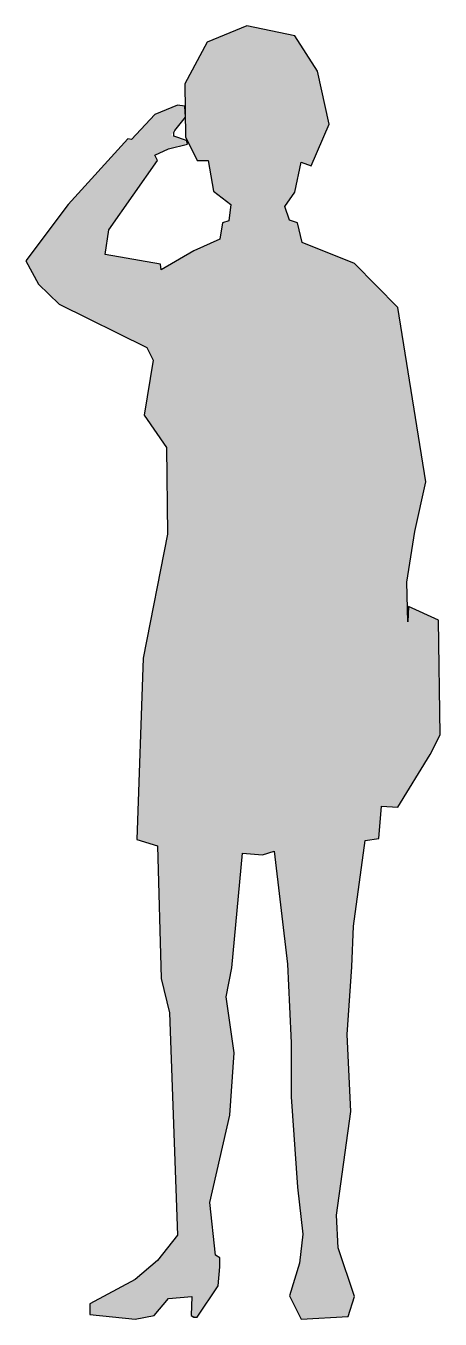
# Model space of a CAD drawing. Extents: x 5121 to 5671, y -4479 to -2764.
import ezdxf

# ---------------------------------------------------------------- set-up
doc = ezdxf.new("R2010")
doc.units = 0
doc.layers.get('0').update_dxf_attribs({"linetype": 'CONTINUOUS'})

# ---------------------------------------------------------------- blocks, each defined once
blk = doc.blocks.new('*U0')
at = {"linetype": 'CONTINUOUS'}
for points in [[(5414.8, -2763.6), (5362.1, -2785.2), (5478.3, -2776.8)], [(5478.3, -2776.8), (5362.1, -2785.2), (5508.2, -2823.5)], [(5362.1, -2785.2), (5332.2, -2840.3), (5508.2, -2823.5)], [(5508.2, -2823.5), (5332.2, -2840.3), (5523.8, -2894.2)], [(5332.2, -2840.3), (5332.8, -2877.9), (5523.8, -2894.2)], [(5292.7, -2881), (5261.5, -2914.5), (5332.9, -2885.1)], [(5322.6, -2869), (5292.7, -2881), (5332.2, -2870.2)], [(5332.2, -2870.2), (5292.7, -2881), (5332.8, -2877.9)], [(5332.8, -2877.9), (5292.7, -2881), (5332.9, -2885.1)], [(5332.8, -2877.9), (5333.4, -2884.6), (5523.8, -2894.2)], [(5332.9, -2885.1), (5261.5, -2914.5), (5314.3, -2908.5)], [(5333.4, -2884.6), (5332.9, -2885.1), (5523.8, -2894.2)], [(5332.9, -2885.1), (5333.4, -2910.9), (5523.8, -2894.2)], [(5523.8, -2894.2), (5333.4, -2910.9), (5486.7, -2944.5)], [(5523.8, -2894.2), (5486.7, -2944.5), (5499.8, -2949.3)], [(5256.7, -2913.3), (5177.7, -3000.7), (5261.5, -2914.5)], [(5261.5, -2914.5), (5177.7, -3000.7), (5292.7, -2934.9)], [(5314.3, -2908.5), (5261.5, -2914.5), (5333.5, -2915.3)], [(5261.5, -2914.5), (5292.7, -2934.9), (5333.5, -2915.3)], [(5333.4, -2910.9), (5348.9, -2942.1), (5363.3, -2942.1)], [(5333.4, -2910.9), (5363.3, -2942.1), (5486.7, -2944.5)], [(5333.5, -2915.3), (5292.7, -2934.9), (5310.6, -2926.5)], [(5333.5, -2915.3), (5310.6, -2926.5), (5333.6, -2921)], [(5292.7, -2934.9), (5177.7, -3000.7), (5296.3, -2942.1)], [(5296.3, -2942.1), (5177.7, -3000.7), (5231.6, -3034.3)], [(5363.3, -2942.1), (5370.5, -2982.8), (5486.7, -2944.5)], [(5486.7, -2944.5), (5370.5, -2982.8), (5478.3, -2984)], [(5370.5, -2982.8), (5393.3, -3000.7), (5478.3, -2984)], [(5177.7, -3000.7), (5121.4, -3075), (5231.6, -3034.3)], [(5393.3, -3000.7), (5390.9, -3022.3), (5465.1, -3003.1)], [(5478.3, -2984), (5393.3, -3000.7), (5465.1, -3003.1)], [(5465.1, -3003.1), (5390.9, -3022.3), (5471.1, -3021.1)], [(5231.6, -3034.3), (5121.4, -3075), (5226.8, -3066.6)], [(5481.9, -3024.7), (5378.9, -3046.3), (5487.9, -3051)], [(5382.5, -3024.7), (5378.9, -3046.3), (5481.9, -3024.7)], [(5390.9, -3022.3), (5382.5, -3024.7), (5481.9, -3024.7)], [(5471.1, -3021.1), (5390.9, -3022.3), (5481.9, -3024.7)], [(5378.9, -3046.3), (5344.2, -3061.8), (5487.9, -3051)], [(5487.9, -3051), (5344.2, -3061.8), (5557.3, -3078.6)], [(5226.8, -3066.6), (5121.4, -3075), (5299.9, -3079.8)], [(5344.2, -3061.8), (5301, -3087), (5557.3, -3078.6)], [(5121.4, -3075), (5138.2, -3106.1), (5299.9, -3079.8)], [(5299.9, -3079.8), (5138.2, -3106.1), (5301, -3087)], [(5557.3, -3078.6), (5301, -3087), (5614.8, -3137.3)], [(5301, -3087), (5138.2, -3106.1), (5614.8, -3137.3)], [(5138.2, -3106.1), (5165.7, -3132.5), (5614.8, -3137.3)], [(5165.7, -3132.5), (5281.9, -3190), (5614.8, -3137.3)], [(5614.8, -3137.3), (5281.9, -3190), (5651.9, -3368.4)], [(5290.3, -3206.7), (5278.3, -3279.8), (5651.9, -3368.4)], [(5281.9, -3190), (5290.3, -3206.7), (5651.9, -3368.4)], [(5278.3, -3279.8), (5308.2, -3322.9), (5651.9, -3368.4)], [(5308.2, -3322.9), (5309.4, -3437.8), (5651.9, -3368.4)], [(5651.9, -3368.4), (5309.4, -3437.8), (5637.6, -3434.3)], [(5309.4, -3437.8), (5277.1, -3601.9), (5626.8, -3501.3)], [(5637.6, -3434.3), (5309.4, -3437.8), (5626.8, -3501.3)], [(5626.8, -3501.3), (5277.1, -3601.9), (5628, -3554)], [(5629.2, -3533.7), (5628, -3554), (5668.7, -3551.6)], [(5628, -3554), (5277.1, -3601.9), (5671.1, -3703.7)], [(5668.7, -3551.6), (5628, -3554), (5671.1, -3703.7)], [(5277.1, -3601.9), (5268.7, -3842.6), (5671.1, -3703.7)], [(5671.1, -3703.7), (5268.7, -3842.6), (5593.2, -3798.3)], [(5671.1, -3703.7), (5593.2, -3798.3), (5657.9, -3730)], [(5657.9, -3730), (5593.2, -3798.3), (5614.8, -3799.5)], [(5593.2, -3798.3), (5268.7, -3842.6), (5589.7, -3841.4)], [(5589.7, -3841.4), (5268.7, -3842.6), (5571.7, -3843.8)], [(5268.7, -3842.6), (5296.3, -3851), (5571.7, -3843.8)], [(5571.7, -3843.8), (5296.3, -3851), (5450.7, -3858.2)], [(5296.3, -3851), (5408.8, -3860.6), (5450.7, -3858.2)], [(5296.3, -3851), (5301, -4027), (5408.8, -3860.6)], [(5450.7, -3858.2), (5408.8, -3860.6), (5435.2, -3863)], [(5571.7, -3843.8), (5450.7, -3858.2), (5556.1, -3957.6)], [(5450.7, -3858.2), (5468.7, -4007.9), (5556.1, -3957.6)], [(5408.8, -3860.6), (5301, -4027), (5394.5, -4012.7)], [(5556.1, -3957.6), (5468.7, -4007.9), (5553.7, -4011.5)], [(5394.5, -4012.7), (5301, -4027), (5387.3, -4051)], [(5468.7, -4007.9), (5471.1, -4064.2), (5553.7, -4011.5)], [(5553.7, -4011.5), (5471.1, -4064.2), (5547.7, -4101.3)], [(5301, -4027), (5311.8, -4072.5), (5387.3, -4051)], [(5387.3, -4051), (5311.8, -4072.5), (5398, -4125.2)], [(5471.1, -4064.2), (5473.5, -4112.1), (5547.7, -4101.3)], [(5311.8, -4072.5), (5322.6, -4367.1), (5398, -4125.2)], [(5547.7, -4101.3), (5473.5, -4112.1), (5552.5, -4203.1)], [(5473.5, -4112.1), (5473.5, -4183.9), (5552.5, -4203.1)], [(5398, -4125.2), (5322.6, -4367.1), (5392.1, -4207.9)], [(5473.5, -4183.9), (5481.9, -4303.7), (5552.5, -4203.1)], [(5392.1, -4207.9), (5322.6, -4367.1), (5365.7, -4324)], [(5552.5, -4203.1), (5481.9, -4303.7), (5533.4, -4340.8)], [(5481.9, -4303.7), (5489.1, -4365.9), (5533.4, -4340.8)], [(5365.7, -4324), (5322.6, -4367.1), (5372.9, -4393.5)], [(5533.4, -4340.8), (5489.1, -4365.9), (5535.8, -4383.9)], [(5322.6, -4367.1), (5296.3, -4400.7), (5372.9, -4393.5)], [(5489.1, -4365.9), (5484.3, -4404.3), (5535.8, -4383.9)], [(5535.8, -4383.9), (5484.3, -4404.3), (5557.3, -4448.6)], [(5296.3, -4400.7), (5266.3, -4425.8), (5378.9, -4409.1)], [(5372.9, -4393.5), (5296.3, -4400.7), (5378.9, -4397.1)], [(5378.9, -4397.1), (5296.3, -4400.7), (5378.9, -4409.1)], [(5484.3, -4404.3), (5471.1, -4447.4), (5557.3, -4448.6)], [(5378.9, -4409.1), (5266.3, -4425.8), (5376.5, -4434.2)], [(5266.3, -4425.8), (5206.4, -4458.2), (5341.8, -4448.6)], [(5266.3, -4425.8), (5341.8, -4448.6), (5376.5, -4434.2)], [(5376.5, -4434.2), (5341.8, -4448.6), (5348.9, -4476.1)], [(5341.8, -4448.6), (5206.4, -4458.2), (5310.6, -4451)], [(5310.6, -4451), (5206.4, -4458.2), (5291.5, -4473.7)], [(5206.4, -4458.2), (5206.4, -4472.5), (5291.5, -4473.7)], [(5341.8, -4448.6), (5340.6, -4473.7), (5348.9, -4476.1)], [(5471.1, -4447.4), (5486.7, -4478.5), (5557.3, -4448.6)], [(5557.3, -4448.6), (5486.7, -4478.5), (5548.9, -4474.9)], [(5206.4, -4472.5), (5266.3, -4478.5), (5291.5, -4473.7)], [(5340.6, -4473.7), (5344.2, -4476.1), (5348.9, -4476.1)]]:
    blk.add_solid(points, dxfattribs=at)

msp = doc.modelspace()

# ---------------------------------------------------------------- linework, layer by layer
at = {"color": 0}
for points in [[(5478.3, -2776.8), (5414.8, -2763.6), (5362.1, -2785.2), (5332.2, -2840.3), (5333.4, -2910.9), (5348.9, -2942.1), (5363.3, -2942.1), (5370.5, -2982.8), (5393.3, -3000.7), (5390.9, -3022.3), (5382.5, -3024.7), (5378.9, -3046.3), (5344.2, -3061.8), (5301, -3087), (5299.9, -3079.8), (5226.8, -3066.6), (5231.6, -3034.3), (5296.3, -2942.1), (5292.7, -2934.9), (5310.6, -2926.5), (5335.8, -2920.5), (5334.6, -2915.7), (5317.8, -2909.7), (5317.8, -2904.9), (5319, -2902.5), (5333.4, -2884.6), (5332.2, -2870.2), (5322.6, -2869), (5292.7, -2881), (5261.5, -2914.5), (5256.7, -2913.3), (5177.7, -3000.7), (5121.4, -3075), (5138.2, -3106.1), (5165.7, -3132.5), (5281.9, -3190), (5290.3, -3206.7), (5278.3, -3279.8), (5308.2, -3322.9), (5309.4, -3437.8), (5277.1, -3601.9), (5268.7, -3842.6), (5296.3, -3851), (5301, -4027), (5311.8, -4072.5), (5322.6, -4367.1), (5296.3, -4400.7), (5266.3, -4425.8), (5206.4, -4458.2), (5206.4, -4472.5), (5266.3, -4478.5), (5291.5, -4473.7), (5310.6, -4451), (5341.8, -4448.6), (5340.6, -4473.7), (5344.2, -4476.1), (5348.9, -4476.1), (5376.5, -4434.2), (5378.9, -4409.1), (5378.9, -4397.1), (5372.9, -4393.5), (5365.7, -4324), (5392.1, -4207.9), (5398, -4125.2), (5387.3, -4051), (5394.5, -4012.7), (5408.8, -3860.6), (5435.2, -3863), (5450.7, -3858.2), (5468.7, -4007.9), (5471.1, -4064.2), (5473.5, -4112.1), (5473.5, -4183.9), (5481.9, -4303.7), (5489.1, -4365.9), (5484.3, -4404.3), (5471.1, -4447.4), (5486.7, -4478.5), (5548.9, -4474.9), (5557.3, -4448.6), (5535.8, -4383.9), (5533.4, -4340.8), (5552.5, -4203.1), (5547.7, -4101.3), (5553.7, -4011.5), (5556.1, -3957.6), (5571.7, -3843.8), (5589.7, -3841.4), (5593.2, -3798.3), (5614.8, -3799.5), (5657.9, -3730), (5671.1, -3703.7), (5668.7, -3551.6), (5629.2, -3533.7), (5628, -3554), (5626.8, -3501.3), (5637.6, -3434.3), (5651.9, -3368.4), (5614.8, -3137.3), (5557.3, -3078.6), (5487.9, -3051), (5481.9, -3024.7), (5471.1, -3021.1), (5465.1, -3003.1), (5478.3, -2984), (5486.7, -2944.5), (5499.8, -2949.3), (5523.8, -2894.2), (5508.2, -2823.5), (5478.3, -2776.8)], [(5478.3, -2776.8), (5414.8, -2763.6), (5362.1, -2785.2), (5332.2, -2840.3), (5333.4, -2910.9), (5348.9, -2942.1), (5363.3, -2942.1), (5370.5, -2982.8), (5393.3, -3000.7), (5390.9, -3022.3), (5382.5, -3024.7), (5378.9, -3046.3), (5344.2, -3061.8), (5301, -3087), (5299.9, -3079.8), (5226.8, -3066.6), (5231.6, -3034.3), (5296.3, -2942.1), (5292.7, -2934.9), (5310.6, -2926.5), (5335.8, -2920.5), (5334.6, -2915.7), (5317.8, -2909.7), (5317.8, -2904.9), (5319, -2902.5), (5333.4, -2884.6), (5332.2, -2870.2), (5322.6, -2869), (5292.7, -2881), (5261.5, -2914.5), (5256.7, -2913.3), (5177.7, -3000.7), (5121.4, -3075), (5138.2, -3106.1), (5165.7, -3132.5), (5281.9, -3190), (5290.3, -3206.7), (5278.3, -3279.8), (5308.2, -3322.9), (5309.4, -3437.8), (5277.1, -3601.9), (5268.7, -3842.6), (5296.3, -3851), (5301, -4027), (5311.8, -4072.5), (5322.6, -4367.1), (5296.3, -4400.7), (5266.3, -4425.8), (5206.4, -4458.2), (5206.4, -4472.5), (5266.3, -4478.5), (5291.5, -4473.7), (5310.6, -4451), (5341.8, -4448.6), (5340.6, -4473.7), (5344.2, -4476.1), (5348.9, -4476.1), (5376.5, -4434.2), (5378.9, -4409.1), (5378.9, -4397.1), (5372.9, -4393.5), (5365.7, -4324), (5392.1, -4207.9), (5398, -4125.2), (5387.3, -4051), (5394.5, -4012.7), (5408.8, -3860.6), (5435.2, -3863), (5450.7, -3858.2), (5468.7, -4007.9), (5471.1, -4064.2), (5473.5, -4112.1), (5473.5, -4183.9), (5481.9, -4303.7), (5489.1, -4365.9), (5484.3, -4404.3), (5471.1, -4447.4), (5486.7, -4478.5), (5548.9, -4474.9), (5557.3, -4448.6), (5535.8, -4383.9), (5533.4, -4340.8), (5552.5, -4203.1), (5547.7, -4101.3), (5553.7, -4011.5), (5556.1, -3957.6), (5571.7, -3843.8), (5589.7, -3841.4), (5593.2, -3798.3), (5614.8, -3799.5), (5657.9, -3730), (5671.1, -3703.7), (5668.7, -3551.6), (5629.2, -3533.7), (5628, -3554), (5626.8, -3501.3), (5637.6, -3434.3), (5651.9, -3368.4), (5614.8, -3137.3), (5557.3, -3078.6), (5487.9, -3051), (5481.9, -3024.7), (5471.1, -3021.1), (5465.1, -3003.1), (5478.3, -2984), (5486.7, -2944.5), (5499.8, -2949.3), (5523.8, -2894.2), (5508.2, -2823.5), (5478.3, -2776.8), (5478.3, -2776.8)]]:
    msp.add_lwpolyline(points, dxfattribs=at)

# ---------------------------------------------------------------- block references
at = {"color": 0, "linetype": 'CONTINUOUS'}
msp.add_blockref('*U0', (0, 0), dxfattribs=at)

doc.saveas('drawing.dxf')
